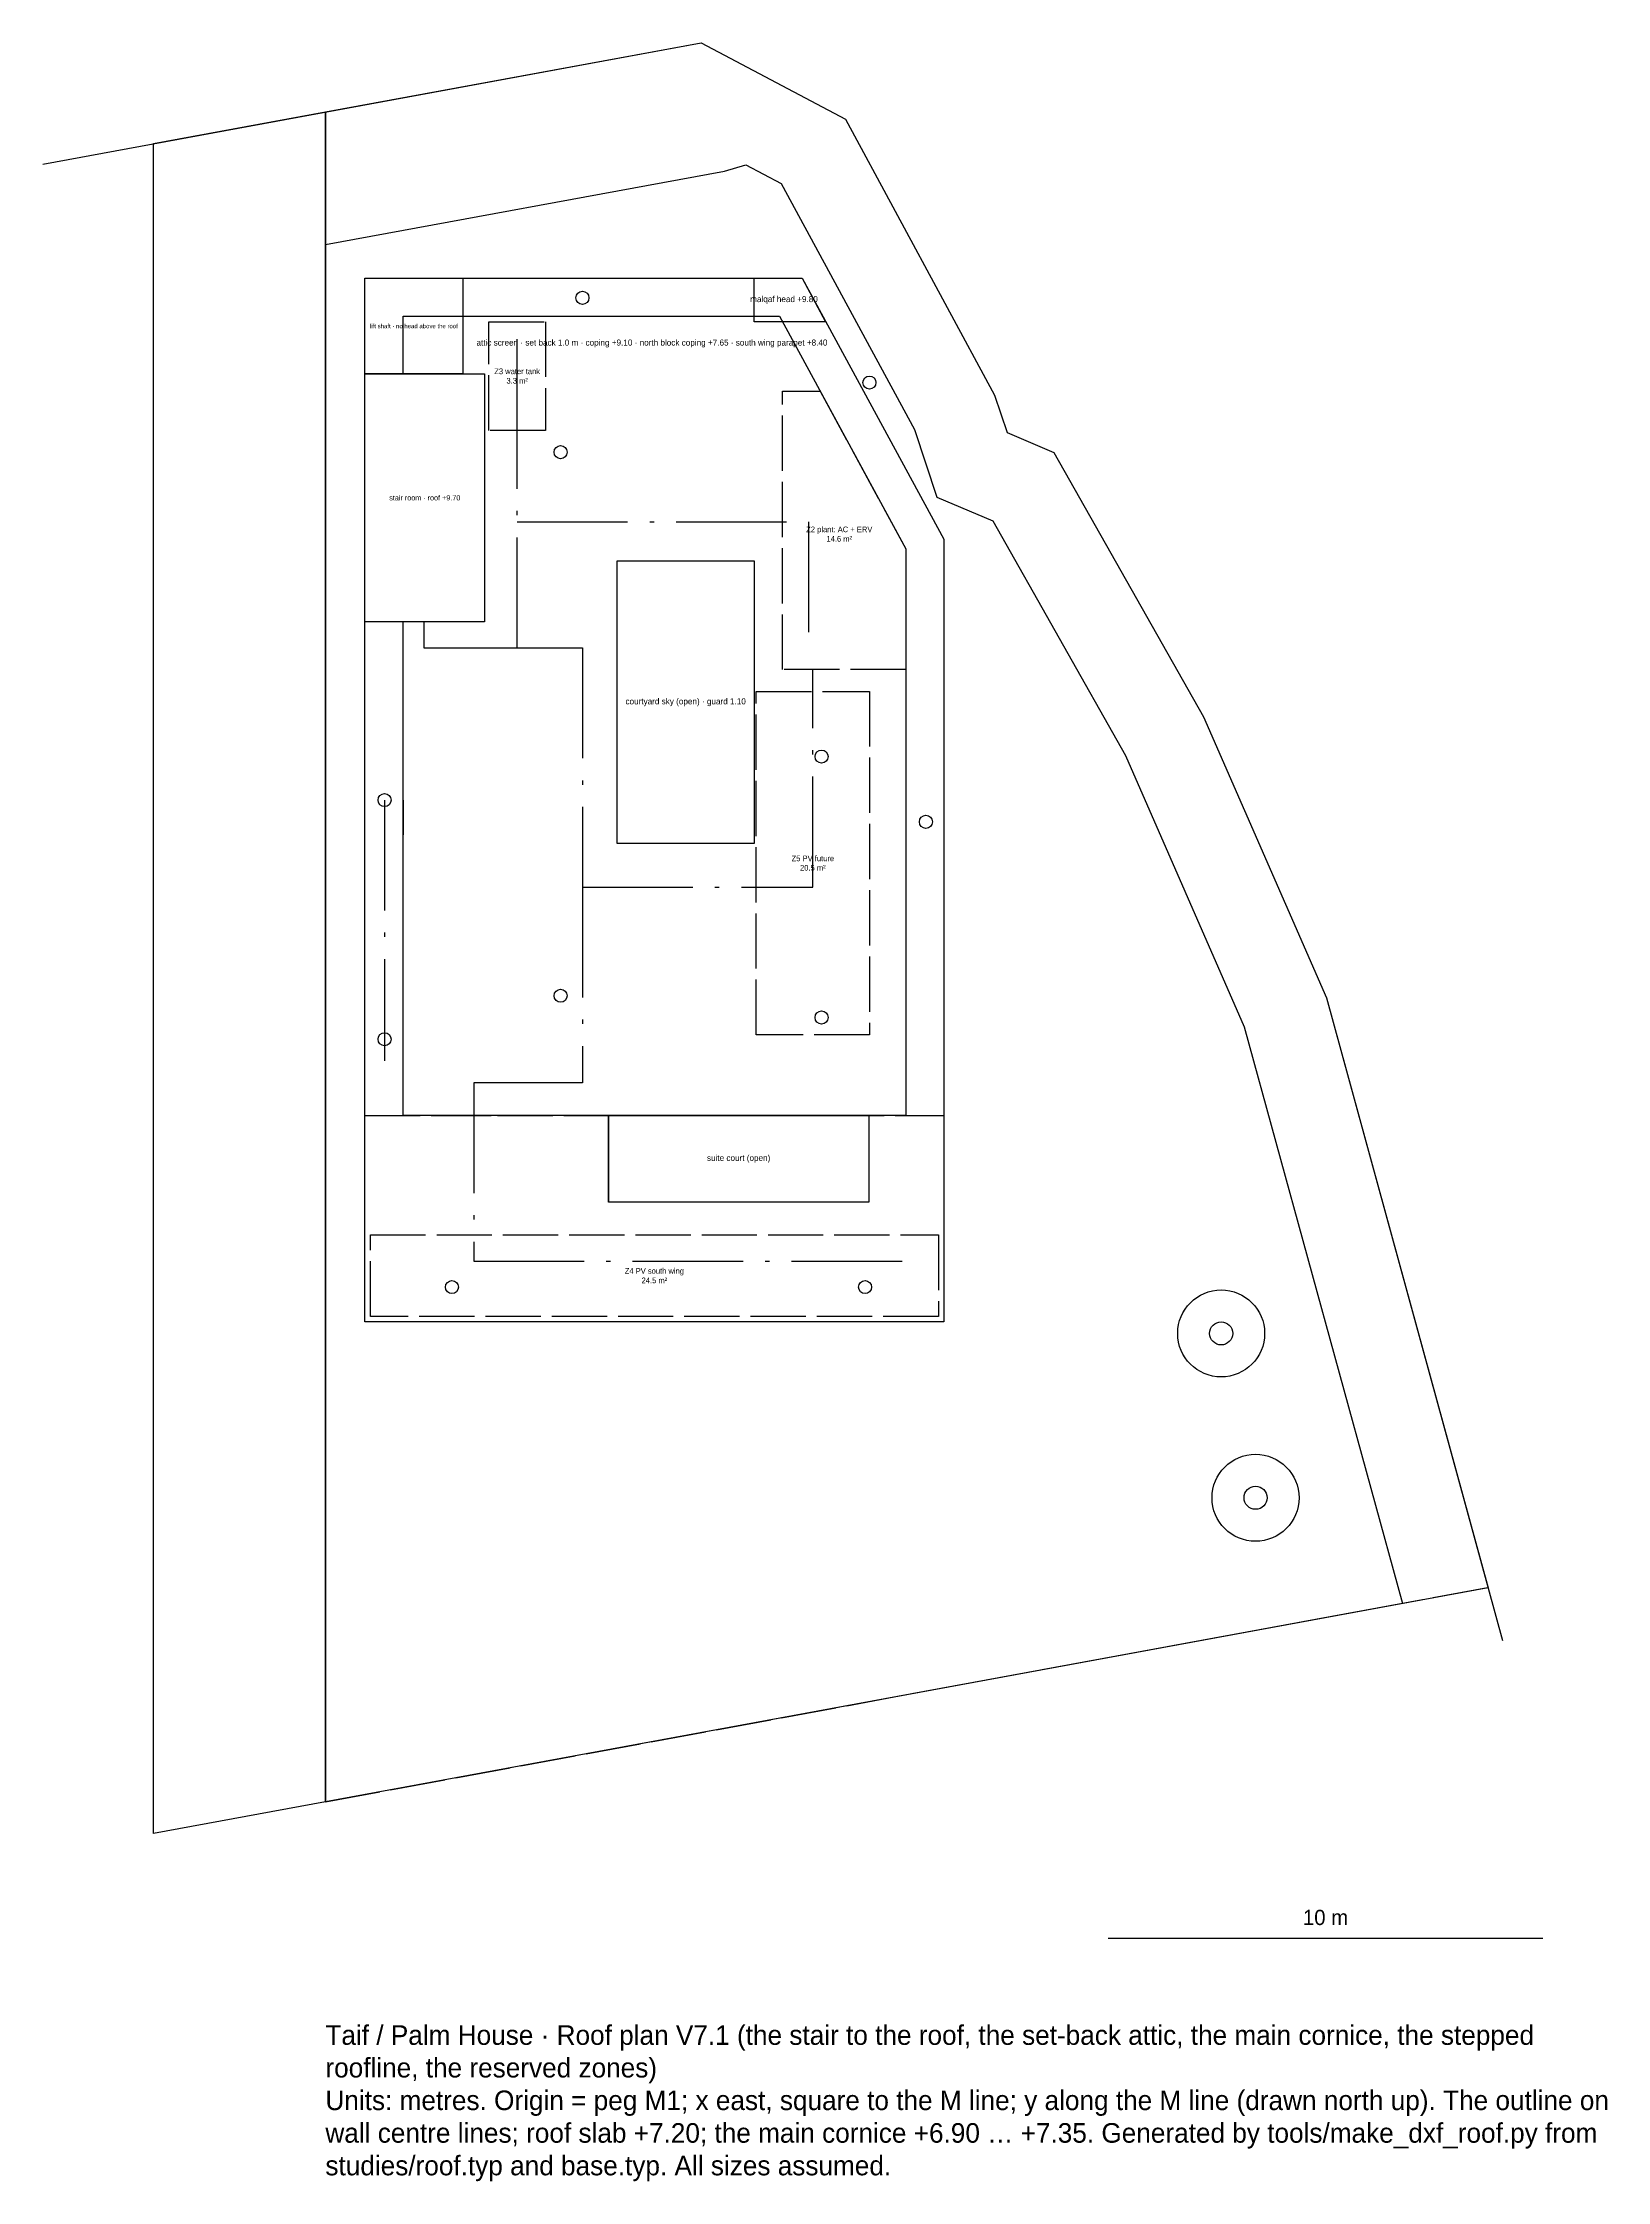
# Model space of a CAD drawing. Header units: metres. Extents: x -6.5 to 29.5, y -47.6 to 1.6.
import ezdxf

# ---------------------------------------------------------------- set-up
doc = ezdxf.new("R2010")
doc.units = ezdxf.units.M
doc.linetypes.add('DASHDOT', pattern=[3.556, 2.54, -0.508, 0, -0.508])
doc.linetypes.add('DASHED', pattern=[1.524, 1.27, -0.254])
for name, color, linetype in [('ANNOTATION', 7, 'CONTINUOUS'), ('DOORS', 1, 'CONTINUOUS'), ('LABELS', 7, 'CONTINUOUS'), ('ROOF-ATTIC', 30, 'CONTINUOUS'), ('ROOF-DRAINS', 4, 'CONTINUOUS'), ('ROOF-GUARDS', 7, 'CONTINUOUS'), ('ROOF-HOLES', 150, 'CONTINUOUS'), ('ROOF-OUTLINE', 1, 'CONTINUOUS'), ('ROOF-STAIR', 252, 'CONTINUOUS'), ('ROOF-STEP', 1, 'DASHED'), ('ROOF-WALKWAYS', 1, 'DASHDOT'), ('ROOF-ZONES', 40, 'DASHED'), ('SITE-DRIVEWAY', 5, 'CONTINUOUS'), ('SITE-ENVELOPE', 3, 'CONTINUOUS'), ('SITE-LAND', 8, 'CONTINUOUS'), ('SITE-LANE', 7, 'CONTINUOUS'), ('SITE-PALMS', 94, 'CONTINUOUS'), ('SITE-SOUTH', 3, 'DASHED')]:
    doc.layers.add(name, color=color, linetype=linetype)

msp = doc.modelspace()

# ---------------------------------------------------------------- linework, layer by layer
at = {"layer": 'ANNOTATION'}
msp.add_line((18, -42), (28, -42), dxfattribs=at)
at = {"layer": 'DOORS'}
for p, q in [((4.21, -4.7), (5.01, -4.7)), ((1.785, -15.825), (1.785, -16.625)), ((3.01, -23.075), (3.81, -23.075))]:
    msp.add_line(p, q, dxfattribs=at)
at = {"layer": 'ROOF-ATTIC'}
msp.add_lwpolyline([(1.785, -4.7), (10.4406, -4.7), (13.346, -10.04736), (13.346, -23.075), (1.785, -23.075), (1.785, -11.725), (0.91, -11.725), (0.91, -6.025), (1.785, -6.025)], close=True, dxfattribs=at)
at = {"layer": 'ROOF-DRAINS'}
for centre in [(5.91, -4.275), (12.51, -6.225), (5.41, -7.825), (11.41, -14.825), (1.36, -15.825), (13.81, -16.325), (5.41, -20.325), (11.41, -20.825), (1.36, -21.325), (2.91, -27.025), (12.41, -27.025)]:
    msp.add_circle(centre, 0.15, dxfattribs=at)
at = {"layer": 'ROOF-GUARDS'}
for points in [[(6.71, -10.325), (9.86, -10.325), (9.86, -16.825), (6.71, -16.825), (6.71, -10.325)], [(6.51, -23.075), (6.51, -25.075)], [(12.496, -23.075), (12.496, -25.075)]]:
    msp.add_lwpolyline(points, dxfattribs=at)
at = {"layer": 'ROOF-HOLES'}
for points in [[(9.86, -3.825), (10.961, -3.825), (11.504, -4.825), (9.86, -4.825)], [(6.71, -10.325), (9.86, -10.325), (9.86, -16.825), (6.71, -16.825)], [(6.51, -23.075), (12.496, -23.075), (12.496, -25.075), (6.51, -25.075)]]:
    msp.add_lwpolyline(points, close=True, dxfattribs=at)
at = {"layer": 'ROOF-OUTLINE'}
msp.add_lwpolyline([(0.91, -3.825), (10.961, -3.825), (14.221, -9.825), (14.221, -27.825), (0.91, -27.825)], close=True, dxfattribs=at)
at = {"layer": 'ROOF-STAIR'}
for points in [[(0.91, -3.825), (3.16, -3.825), (3.16, -6.025), (0.91, -6.025)], [(0.91, -6.025), (3.66, -6.025), (3.66, -11.725), (0.91, -11.725)]]:
    msp.add_lwpolyline(points, close=True, dxfattribs=at)
at = {"layer": 'ROOF-STEP'}
msp.add_lwpolyline([(0.91, -23.075), (14.221, -23.075), (14.221, -27.825), (0.91, -27.825)], close=True, dxfattribs=at)
at = {"layer": 'ROOF-WALKWAYS'}
for points in [[(2.26, -11.725), (2.26, -12.325), (4.41, -12.325), (4.41, -7.425), (4.41, -5.225)], [(4.41, -9.425), (11.11, -9.425), (11.11, -12.425)], [(4.41, -12.325), (5.91, -12.325), (5.91, -17.825), (11.21, -17.825), (11.21, -12.825)], [(1.36, -15.825), (1.36, -21.825)], [(5.91, -17.825), (5.91, -22.325), (3.41, -22.325), (3.41, -26.425), (13.41, -26.425)]]:
    msp.add_lwpolyline(points, dxfattribs=at)
at = {"layer": 'ROOF-ZONES'}
for points in [[(3.76, -4.825), (5.06, -4.825), (5.06, -7.325), (3.76, -7.325)], [(10.51, -6.425), (11.37785, -6.425), (13.346, -10.04736), (13.346, -12.825), (10.51, -12.825)], [(9.91, -13.325), (12.51, -13.325), (12.51, -21.225), (9.91, -21.225)], [(1.035, -25.825), (14.096, -25.825), (14.096, -27.7), (1.035, -27.7)]]:
    msp.add_lwpolyline(points, close=True, dxfattribs=at)
at = {"layer": 'SITE-DRIVEWAY'}
msp.add_lwpolyline([(-3.95, -0.73), (0, 0), (0, -38.86), (-3.95, -39.59)], close=True, dxfattribs=at)
at = {"layer": 'SITE-ENVELOPE'}
msp.add_lwpolyline([(0, -38.86), (0, -3.05), (9.18, -1.36), (9.67, -1.22), (10.48, -1.65), (13.55, -7.3), (14.06, -8.86), (15.35, -9.4), (18.4, -14.8), (21.13, -21.04), (24.77, -34.3)], close=True, dxfattribs=at)
at = {"layer": 'SITE-LAND'}
msp.add_lwpolyline([(0, 0), (8.64, 1.59), (11.96, -0.17), (15.39, -6.51), (15.68, -7.37), (16.75, -7.83), (20.19, -13.91), (23.02, -20.37), (26.74, -33.94), (0, -38.86)], close=True, dxfattribs=at)
at = {"layer": 'SITE-LANE'}
for points in [[(-6.5, -1.2), (8.64, 1.59)], [(8.64, 1.59), (11.96, -0.17), (15.39, -6.51), (15.68, -7.37), (16.75, -7.83), (20.19, -13.91), (23.02, -20.37), (27.07, -35.15)]]:
    msp.add_lwpolyline(points, dxfattribs=at)
at = {"layer": 'SITE-PALMS'}
for centre, radius in [((20.6, -28.09), 1), ((20.6, -28.09), 0.265), ((21.39, -31.87), 1), ((21.39, -31.87), 0.265)]:
    msp.add_circle(centre, radius, dxfattribs=at)
at = {"layer": 'SITE-SOUTH'}
msp.add_lwpolyline([(0, -38.86), (26.75, -33.93)], dxfattribs=at)

# ---------------------------------------------------------------- texts
at = {"layer": 'ANNOTATION', "insert": (23, -41.7), "char_height": 0.35, "attachment_point": 8}
msp.add_mtext('10 m', dxfattribs=at)
at = {"layer": 'ANNOTATION', "insert": (0, -44), "char_height": 0.45, "width": 30, "attachment_point": 1}
msp.add_mtext('Taif / Palm House · Roof plan V7.1 (the stair to the roof, the set-back attic, the main cornice, the stepped roofline, the reserved zones)\\PUnits: metres. Origin = peg M1; x east, square to the M line; y along the M line (drawn north up). The outline on wall centre lines; roof slab +7.20; the main cornice +6.90 … +7.35. Generated by tools/make_dxf_roof.py from studies/roof.typ and base.typ. All sizes assumed.', dxfattribs=at)
at = {"layer": 'LABELS', "attachment_point": 5}
for s, insert, char_height in [('malqaf head +9.80', (10.54625, -4.325), 0.14), ('lift shaft · no head above the roof', (2.035, -4.925), 0.1), ('attic screen · set back 1.0 m · coping +9.10 · north block coping +7.65 · south wing parapet +8.40', (7.51, -5.325), 0.14), ('Z3 water tank\\P3.3 m²', (4.41, -6.075), 0.13), ('stair room · roof +9.70', (2.285, -8.875), 0.12), ('Z2 plant: AC + ERV\\P14.6 m²', (11.81797, -9.70947), 0.13), ('courtyard sky (open) · guard 1.10', (8.285, -13.575), 0.14), ('Z5 PV future\\P20.5 m²', (11.21, -17.275), 0.13), ('suite court (open)', (9.503, -24.075), 0.14), ('Z4 PV south wing\\P24.5 m²', (7.5655, -26.7625), 0.13)]:
    msp.add_mtext(s, dxfattribs=dict(at, insert=insert, char_height=char_height))

doc.saveas('drawing.dxf')
